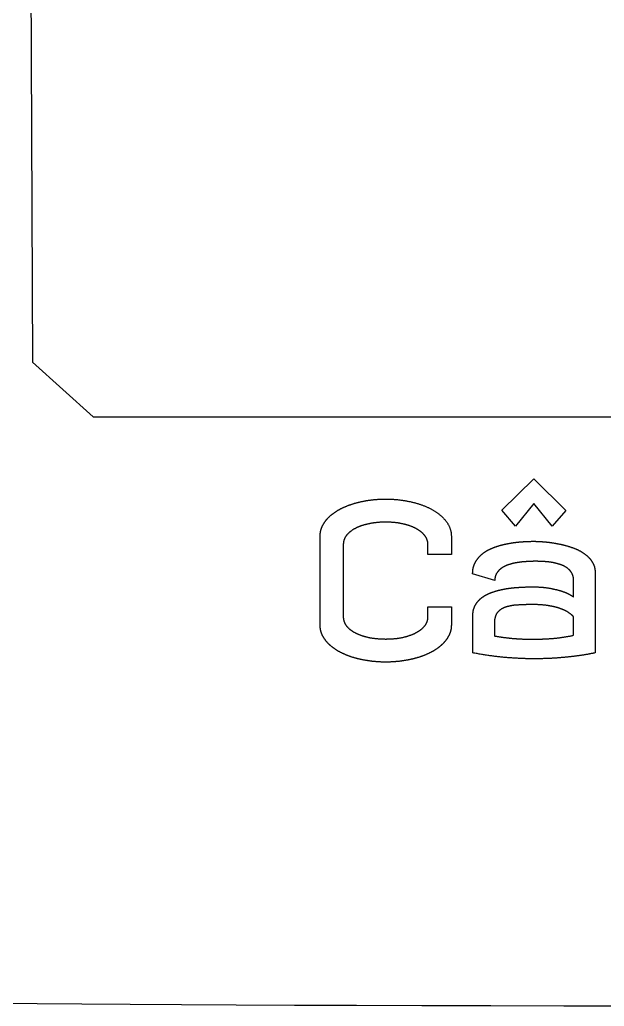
# Model space of a CAD drawing. Extents: x -419 to 419, y -275 to 1047.
# Drawn here: x -301.5 to -136.4, y 469.9 to 748.7 of the extents above; entities that cross this region are included whole.
import ezdxf

# ---------------------------------------------------------------- set-up
doc = ezdxf.new("R2010")
doc.units = 0
doc.layers.get('0').update_dxf_attribs({"linetype": 'CONTINUOUS'})

msp = doc.modelspace()

# ---------------------------------------------------------------- linework, layer by layer
for points in [[(-298.68, 825.05), (-297.88, 651.93), (-289.31, 644.2), (-280.74, 636.47), (280.74, 636.47)], [(-126.17, 469.88), (-147.82, 469.92), (-168.4, 469.97), (-187.92, 470.02), (-206.4, 470.07), (-223.86, 470.14), (-240.32, 470.21), (-255.8, 470.28), (-270.33, 470.36), (-283.92, 470.45), (-296.59, 470.54), (-308.37, 470.65)]]:
    msp.add_lwpolyline(points)
for points in [[(-151.1, 605.54), (-156.26, 612.01), (-161.42, 605.54), (-165.33, 610.09), (-156.26, 618.94), (-147.19, 610.03)], [(-196.65, 613.2), (-196.42, 613.19), (-196.18, 613.18), (-195.94, 613.17), (-195.7, 613.15), (-195.47, 613.13), (-195.24, 613.11), (-195, 613.09), (-194.77, 613.07), (-194.54, 613.05), (-194.31, 613.02), (-194.08, 613), (-193.85, 612.97), (-193.62, 612.94), (-193.39, 612.9), (-193.16, 612.87), (-192.94, 612.84), (-192.71, 612.8), (-192.49, 612.76), (-192.26, 612.72), (-192.04, 612.68), (-191.82, 612.64), (-191.6, 612.59), (-191.38, 612.54), (-191.16, 612.5), (-190.94, 612.45), (-190.72, 612.4), (-190.51, 612.34), (-190.29, 612.29), (-190.08, 612.24), (-189.87, 612.18), (-189.66, 612.13), (-189.46, 612.07), (-189.25, 612.01), (-189.05, 611.95), (-188.85, 611.89), (-188.65, 611.83), (-188.45, 611.76), (-188.26, 611.7), (-188.06, 611.63), (-187.87, 611.56), (-187.68, 611.49), (-187.49, 611.42), (-187.31, 611.35), (-187.12, 611.28), (-186.94, 611.2), (-186.76, 611.13), (-186.58, 611.05), (-186.4, 610.97), (-186.23, 610.89), (-186.05, 610.81), (-185.88, 610.72), (-185.71, 610.64), (-185.54, 610.55), (-185.38, 610.47), (-185.21, 610.38), (-185.05, 610.29), (-184.89, 610.2), (-184.73, 610.11), (-184.57, 610.01), (-184.41, 609.92), (-184.26, 609.82), (-184.11, 609.73), (-183.96, 609.63), (-183.81, 609.53), (-183.67, 609.43), (-183.53, 609.33), (-183.39, 609.23), (-183.25, 609.13), (-183.11, 609.02), (-182.98, 608.91), (-182.85, 608.81), (-182.72, 608.7), (-182.59, 608.59), (-182.47, 608.48), (-182.34, 608.37), (-182.22, 608.26), (-182.1, 608.14), (-181.99, 608.03), (-181.87, 607.91), (-181.76, 607.79), (-181.65, 607.68), (-181.55, 607.56), (-181.44, 607.44), (-181.34, 607.31), (-181.24, 607.19), (-181.14, 607.07), (-181.04, 606.94), (-180.95, 606.82), (-180.86, 606.69), (-180.77, 606.57), (-180.68, 606.44), (-180.6, 606.31), (-180.52, 606.18), (-180.45, 606.05), (-180.38, 605.92), (-180.31, 605.79), (-180.24, 605.66), (-180.18, 605.53), (-180.12, 605.39), (-180.06, 605.26), (-180.01, 605.12), (-179.96, 604.99), (-179.91, 604.85), (-179.86, 604.71), (-179.82, 604.57), (-179.78, 604.43), (-179.75, 604.29), (-179.72, 604.15), (-179.69, 604.01), (-179.66, 603.86), (-179.64, 603.72), (-179.62, 603.58), (-179.6, 603.43), (-179.59, 603.28), (-179.58, 603.14), (-179.57, 602.99), (-179.56, 602.84), (-179.56, 602.69), (-179.56, 597.56), (-186.18, 597.56), (-186.18, 600.42), (-186.18, 600.5), (-186.18, 600.58), (-186.19, 600.66), (-186.19, 600.74), (-186.2, 600.82), (-186.21, 600.9), (-186.22, 600.98), (-186.23, 601.06), (-186.25, 601.14), (-186.26, 601.21), (-186.28, 601.29), (-186.3, 601.37), (-186.32, 601.45), (-186.35, 601.53), (-186.37, 601.6), (-186.4, 601.68), (-186.43, 601.76), (-186.46, 601.83), (-186.49, 601.91), (-186.52, 601.99), (-186.56, 602.06), (-186.59, 602.14), (-186.63, 602.21), (-186.67, 602.29), (-186.72, 602.36), (-186.76, 602.44), (-186.81, 602.51), (-186.85, 602.58), (-186.9, 602.66), (-186.95, 602.73), (-187, 602.81), (-187.06, 602.88), (-187.11, 602.95), (-187.17, 603.03), (-187.23, 603.1), (-187.29, 603.17), (-187.35, 603.24), (-187.42, 603.32), (-187.48, 603.39), (-187.55, 603.46), (-187.61, 603.52), (-187.68, 603.59), (-187.75, 603.66), (-187.83, 603.73), (-187.9, 603.79), (-187.97, 603.86), (-188.05, 603.92), (-188.13, 603.99), (-188.21, 604.05), (-188.29, 604.11), (-188.37, 604.18), (-188.46, 604.24), (-188.54, 604.3), (-188.63, 604.36), (-188.72, 604.42), (-188.81, 604.48), (-188.9, 604.53), (-189, 604.59), (-189.09, 604.65), (-189.19, 604.7), (-189.29, 604.76), (-189.38, 604.82), (-189.48, 604.87), (-189.58, 604.93), (-189.69, 604.98), (-189.79, 605.03), (-189.9, 605.09), (-190, 605.14), (-190.11, 605.19), (-190.22, 605.24), (-190.33, 605.29), (-190.44, 605.34), (-190.55, 605.39), (-190.67, 605.43), (-190.79, 605.48), (-190.9, 605.53), (-191.02, 605.57), (-191.14, 605.62), (-191.26, 605.66), (-191.39, 605.7), (-191.51, 605.74), (-191.64, 605.78), (-191.77, 605.83), (-191.89, 605.86), (-192.03, 605.9), (-192.16, 605.94), (-192.29, 605.98), (-192.42, 606.01), (-192.56, 606.05), (-192.7, 606.08), (-192.84, 606.12), (-192.98, 606.15), (-193.12, 606.18), (-193.26, 606.22), (-193.4, 606.25), (-193.55, 606.28), (-193.7, 606.31), (-193.84, 606.34), (-193.99, 606.37), (-194.14, 606.39), (-194.29, 606.42), (-194.45, 606.44), (-194.6, 606.47), (-194.76, 606.49), (-194.91, 606.51), (-195.07, 606.53), (-195.23, 606.55), (-195.39, 606.57), (-195.55, 606.59), (-195.71, 606.6), (-195.87, 606.62), (-196.04, 606.63), (-196.2, 606.64), (-196.37, 606.65), (-196.54, 606.66), (-196.71, 606.67), (-196.88, 606.68), (-197.05, 606.69), (-197.22, 606.69), (-197.4, 606.7), (-197.57, 606.7), (-197.75, 606.71), (-197.93, 606.71), (-198.1, 606.71), (-198.28, 606.71), (-198.45, 606.71), (-198.62, 606.7), (-198.79, 606.7), (-198.96, 606.7), (-199.12, 606.69), (-199.29, 606.68), (-199.46, 606.68), (-199.62, 606.67), (-199.78, 606.66), (-199.95, 606.65), (-200.11, 606.63), (-200.27, 606.62), (-200.43, 606.61), (-200.59, 606.59), (-200.74, 606.58), (-200.9, 606.56), (-201.06, 606.54), (-201.21, 606.52), (-201.37, 606.5), (-201.52, 606.48), (-201.67, 606.46), (-201.82, 606.44), (-201.97, 606.41), (-202.12, 606.39), (-202.27, 606.36), (-202.41, 606.33), (-202.56, 606.3), (-202.7, 606.27), (-202.85, 606.24), (-202.99, 606.21), (-203.13, 606.18), (-203.27, 606.15), (-203.41, 606.12), (-203.55, 606.09), (-203.68, 606.05), (-203.82, 606.02), (-203.95, 605.98), (-204.09, 605.95), (-204.22, 605.91), (-204.35, 605.87), (-204.48, 605.83), (-204.6, 605.8), (-204.73, 605.76), (-204.85, 605.72), (-204.98, 605.67), (-205.1, 605.63), (-205.22, 605.59), (-205.34, 605.54), (-205.46, 605.5), (-205.57, 605.45), (-205.69, 605.41), (-205.8, 605.36), (-205.92, 605.31), (-206.03, 605.26), (-206.14, 605.22), (-206.25, 605.17), (-206.36, 605.11), (-206.46, 605.06), (-206.57, 605.01), (-206.67, 604.96), (-206.77, 604.9), (-206.87, 604.85), (-206.97, 604.79), (-207.07, 604.74), (-207.17, 604.68), (-207.26, 604.62), (-207.36, 604.56), (-207.45, 604.5), (-207.54, 604.45), (-207.63, 604.39), (-207.72, 604.32), (-207.8, 604.26), (-207.89, 604.2), (-207.97, 604.14), (-208.06, 604.07), (-208.14, 604.01), (-208.22, 603.95), (-208.29, 603.88), (-208.37, 603.81), (-208.44, 603.75), (-208.52, 603.68), (-208.59, 603.61), (-208.66, 603.54), (-208.73, 603.47), (-208.8, 603.4), (-208.86, 603.33), (-208.93, 603.26), (-208.99, 603.19), (-209.05, 603.12), (-209.11, 603.04), (-209.17, 602.97), (-209.23, 602.89), (-209.28, 602.82), (-209.33, 602.75), (-209.39, 602.67), (-209.43, 602.6), (-209.48, 602.52), (-209.53, 602.45), (-209.57, 602.37), (-209.61, 602.29), (-209.65, 602.22), (-209.69, 602.14), (-209.73, 602.06), (-209.76, 601.98), (-209.79, 601.9), (-209.82, 601.83), (-209.85, 601.75), (-209.88, 601.67), (-209.91, 601.59), (-209.93, 601.51), (-209.95, 601.42), (-209.97, 601.34), (-209.99, 601.26), (-210.01, 601.18), (-210.02, 601.1), (-210.04, 601.01), (-210.05, 600.93), (-210.06, 600.84), (-210.07, 600.76), (-210.07, 600.68), (-210.08, 600.59), (-210.08, 600.5), (-210.08, 600.42), (-210.08, 579.86), (-210.08, 579.77), (-210.08, 579.69), (-210.07, 579.61), (-210.07, 579.53), (-210.06, 579.45), (-210.05, 579.37), (-210.04, 579.29), (-210.02, 579.21), (-210.01, 579.13), (-209.99, 579.05), (-209.97, 578.97), (-209.95, 578.89), (-209.93, 578.81), (-209.91, 578.73), (-209.88, 578.65), (-209.85, 578.57), (-209.82, 578.5), (-209.79, 578.42), (-209.76, 578.34), (-209.73, 578.26), (-209.69, 578.19), (-209.65, 578.11), (-209.61, 578.04), (-209.57, 577.96), (-209.53, 577.89), (-209.48, 577.81), (-209.43, 577.74), (-209.39, 577.66), (-209.33, 577.59), (-209.28, 577.51), (-209.23, 577.44), (-209.17, 577.37), (-209.11, 577.29), (-209.05, 577.22), (-208.99, 577.15), (-208.93, 577.08), (-208.86, 577.01), (-208.8, 576.94), (-208.73, 576.87), (-208.66, 576.81), (-208.59, 576.74), (-208.52, 576.67), (-208.44, 576.6), (-208.37, 576.54), (-208.29, 576.47), (-208.22, 576.41), (-208.14, 576.35), (-208.06, 576.28), (-207.97, 576.22), (-207.89, 576.16), (-207.8, 576.1), (-207.72, 576.04), (-207.63, 575.97), (-207.54, 575.92), (-207.45, 575.86), (-207.36, 575.8), (-207.26, 575.74), (-207.17, 575.68), (-207.07, 575.63), (-206.97, 575.57), (-206.87, 575.51), (-206.77, 575.46), (-206.67, 575.41), (-206.57, 575.36), (-206.46, 575.31), (-206.36, 575.25), (-206.25, 575.21), (-206.14, 575.16), (-206.03, 575.11), (-205.92, 575.06), (-205.8, 575.01), (-205.69, 574.97), (-205.57, 574.92), (-205.46, 574.88), (-205.34, 574.83), (-205.22, 574.79), (-205.1, 574.75), (-204.98, 574.7), (-204.85, 574.66), (-204.73, 574.62), (-204.6, 574.58), (-204.48, 574.54), (-204.35, 574.5), (-204.22, 574.46), (-204.09, 574.43), (-203.95, 574.39), (-203.82, 574.35), (-203.68, 574.32), (-203.55, 574.28), (-203.41, 574.25), (-203.27, 574.21), (-203.13, 574.18), (-202.99, 574.15), (-202.85, 574.12), (-202.7, 574.09), (-202.56, 574.06), (-202.41, 574.04), (-202.27, 574.01), (-202.12, 573.99), (-201.97, 573.96), (-201.82, 573.94), (-201.67, 573.92), (-201.52, 573.9), (-201.37, 573.88), (-201.21, 573.86), (-201.06, 573.84), (-200.9, 573.82), (-200.74, 573.81), (-200.59, 573.79), (-200.43, 573.78), (-200.27, 573.77), (-200.11, 573.75), (-199.95, 573.74), (-199.78, 573.73), (-199.62, 573.72), (-199.46, 573.71), (-199.29, 573.71), (-199.12, 573.7), (-198.96, 573.7), (-198.79, 573.69), (-198.62, 573.69), (-198.45, 573.69), (-198.28, 573.68), (-198.1, 573.68), (-197.93, 573.68), (-197.75, 573.69), (-197.57, 573.69), (-197.4, 573.69), (-197.22, 573.7), (-197.05, 573.7), (-196.88, 573.71), (-196.71, 573.72), (-196.54, 573.73), (-196.37, 573.74), (-196.2, 573.75), (-196.04, 573.76), (-195.87, 573.77), (-195.71, 573.78), (-195.55, 573.8), (-195.39, 573.82), (-195.23, 573.83), (-195.07, 573.85), (-194.91, 573.87), (-194.76, 573.89), (-194.6, 573.91), (-194.45, 573.93), (-194.29, 573.96), (-194.14, 573.98), (-193.99, 574.01), (-193.84, 574.03), (-193.7, 574.06), (-193.55, 574.09), (-193.4, 574.12), (-193.26, 574.15), (-193.12, 574.18), (-192.98, 574.21), (-192.84, 574.25), (-192.7, 574.28), (-192.56, 574.32), (-192.42, 574.36), (-192.29, 574.39), (-192.16, 574.43), (-192.03, 574.47), (-191.89, 574.51), (-191.77, 574.55), (-191.64, 574.59), (-191.51, 574.63), (-191.39, 574.67), (-191.26, 574.72), (-191.14, 574.76), (-191.02, 574.81), (-190.9, 574.85), (-190.79, 574.9), (-190.67, 574.94), (-190.55, 574.99), (-190.44, 575.04), (-190.33, 575.08), (-190.22, 575.13), (-190.11, 575.18), (-190, 575.23), (-189.9, 575.28), (-189.79, 575.33), (-189.69, 575.39), (-189.58, 575.44), (-189.48, 575.49), (-189.38, 575.55), (-189.29, 575.6), (-189.19, 575.66), (-189.09, 575.71), (-189, 575.77), (-188.9, 575.83), (-188.81, 575.88), (-188.72, 575.94), (-188.63, 576), (-188.54, 576.06), (-188.46, 576.12), (-188.37, 576.18), (-188.29, 576.24), (-188.21, 576.3), (-188.13, 576.36), (-188.05, 576.43), (-187.97, 576.49), (-187.9, 576.55), (-187.83, 576.62), (-187.75, 576.68), (-187.68, 576.75), (-187.61, 576.81), (-187.55, 576.88), (-187.48, 576.94), (-187.42, 577.01), (-187.35, 577.08), (-187.29, 577.15), (-187.23, 577.22), (-187.17, 577.29), (-187.11, 577.36), (-187.06, 577.43), (-187, 577.5), (-186.95, 577.57), (-186.9, 577.65), (-186.85, 577.72), (-186.81, 577.79), (-186.76, 577.87), (-186.72, 577.94), (-186.67, 578.02), (-186.63, 578.09), (-186.59, 578.17), (-186.56, 578.24), (-186.52, 578.32), (-186.49, 578.39), (-186.46, 578.47), (-186.43, 578.54), (-186.4, 578.62), (-186.37, 578.69), (-186.35, 578.77), (-186.32, 578.85), (-186.3, 578.92), (-186.28, 579), (-186.26, 579.08), (-186.25, 579.15), (-186.23, 579.23), (-186.22, 579.31), (-186.21, 579.39), (-186.2, 579.47), (-186.19, 579.54), (-186.19, 579.62), (-186.18, 579.7), (-186.18, 579.78), (-186.18, 579.86), (-186.18, 582.77), (-179.56, 582.77), (-179.56, 577.64), (-179.56, 577.54), (-179.57, 577.45), (-179.57, 577.35), (-179.57, 577.25), (-179.58, 577.15), (-179.59, 577.05), (-179.6, 576.95), (-179.61, 576.86), (-179.62, 576.76), (-179.63, 576.66), (-179.65, 576.57), (-179.66, 576.47), (-179.68, 576.38), (-179.7, 576.28), (-179.72, 576.18), (-179.74, 576.09), (-179.77, 576), (-179.79, 575.9), (-179.82, 575.81), (-179.85, 575.71), (-179.87, 575.62), (-179.9, 575.53), (-179.94, 575.43), (-179.97, 575.34), (-180, 575.25), (-180.04, 575.16), (-180.08, 575.07), (-180.12, 574.97), (-180.16, 574.88), (-180.2, 574.79), (-180.24, 574.7), (-180.28, 574.61), (-180.33, 574.53), (-180.38, 574.44), (-180.42, 574.35), (-180.47, 574.27), (-180.52, 574.18), (-180.57, 574.1), (-180.63, 574.01), (-180.68, 573.93), (-180.73, 573.84), (-180.79, 573.76), (-180.85, 573.67), (-180.9, 573.59), (-180.96, 573.51), (-181.02, 573.43), (-181.09, 573.34), (-181.15, 573.26), (-181.21, 573.18), (-181.28, 573.1), (-181.34, 573.02), (-181.41, 572.94), (-181.48, 572.86), (-181.55, 572.78), (-181.62, 572.71), (-181.69, 572.63), (-181.76, 572.55), (-181.84, 572.47), (-181.91, 572.4), (-181.99, 572.32), (-182.07, 572.24), (-182.14, 572.17), (-182.22, 572.09), (-182.3, 572.02), (-182.38, 571.95), (-182.46, 571.87), (-182.55, 571.8), (-182.63, 571.73), (-182.71, 571.66), (-182.8, 571.58), (-182.88, 571.51), (-182.97, 571.44), (-183.06, 571.37), (-183.15, 571.3), (-183.24, 571.23), (-183.33, 571.16), (-183.43, 571.1), (-183.52, 571.03), (-183.61, 570.96), (-183.71, 570.89), (-183.81, 570.83), (-183.9, 570.76), (-184, 570.7), (-184.1, 570.63), (-184.2, 570.57), (-184.31, 570.51), (-184.41, 570.44), (-184.51, 570.38), (-184.62, 570.32), (-184.73, 570.25), (-184.83, 570.19), (-184.94, 570.13), (-185.05, 570.07), (-185.16, 570.01), (-185.27, 569.96), (-185.38, 569.9), (-185.49, 569.84), (-185.6, 569.79), (-185.72, 569.73), (-185.83, 569.68), (-185.94, 569.62), (-186.06, 569.57), (-186.18, 569.51), (-186.29, 569.46), (-186.41, 569.41), (-186.53, 569.36), (-186.65, 569.3), (-186.77, 569.25), (-186.89, 569.2), (-187.01, 569.15), (-187.14, 569.1), (-187.26, 569.05), (-187.38, 569), (-187.51, 568.96), (-187.63, 568.91), (-187.76, 568.86), (-187.89, 568.81), (-188.02, 568.77), (-188.15, 568.72), (-188.28, 568.68), (-188.41, 568.63), (-188.54, 568.59), (-188.67, 568.54), (-188.81, 568.5), (-188.94, 568.46), (-189.08, 568.42), (-189.21, 568.38), (-189.34, 568.34), (-189.48, 568.3), (-189.62, 568.26), (-189.75, 568.23), (-189.89, 568.19), (-190.03, 568.15), (-190.17, 568.12), (-190.3, 568.08), (-190.44, 568.05), (-190.58, 568.01), (-190.73, 567.98), (-190.87, 567.95), (-191.01, 567.92), (-191.15, 567.88), (-191.3, 567.85), (-191.44, 567.82), (-191.58, 567.79), (-191.73, 567.77), (-191.88, 567.74), (-192.02, 567.71), (-192.17, 567.68), (-192.32, 567.66), (-192.47, 567.63), (-192.62, 567.6), (-192.77, 567.58), (-192.92, 567.56), (-193.07, 567.53), (-193.22, 567.51), (-193.37, 567.49), (-193.52, 567.47), (-193.68, 567.45), (-193.83, 567.43), (-193.98, 567.41), (-194.14, 567.39), (-194.29, 567.37), (-194.45, 567.35), (-194.6, 567.34), (-194.76, 567.32), (-194.91, 567.31), (-195.07, 567.29), (-195.22, 567.28), (-195.38, 567.27), (-195.54, 567.25), (-195.7, 567.24), (-195.85, 567.23), (-196.01, 567.22), (-196.17, 567.21), (-196.33, 567.2), (-196.49, 567.2), (-196.65, 567.19), (-196.81, 567.18), (-196.97, 567.18), (-197.13, 567.17), (-197.29, 567.17), (-197.45, 567.17), (-197.62, 567.16), (-197.78, 567.16), (-197.94, 567.16), (-198.1, 567.16), (-198.27, 567.16), (-198.43, 567.16), (-198.59, 567.16), (-198.75, 567.17), (-198.92, 567.17), (-199.08, 567.17), (-199.24, 567.18), (-199.4, 567.18), (-199.56, 567.19), (-199.72, 567.2), (-199.88, 567.2), (-200.04, 567.21), (-200.2, 567.22), (-200.35, 567.23), (-200.51, 567.24), (-200.67, 567.25), (-200.83, 567.27), (-200.98, 567.28), (-201.14, 567.29), (-201.3, 567.31), (-201.45, 567.32), (-201.61, 567.34), (-201.76, 567.35), (-201.92, 567.37), (-202.07, 567.39), (-202.23, 567.41), (-202.38, 567.43), (-202.53, 567.45), (-202.69, 567.47), (-202.84, 567.49), (-202.99, 567.51), (-203.14, 567.53), (-203.29, 567.56), (-203.44, 567.58), (-203.59, 567.6), (-203.74, 567.63), (-203.89, 567.66), (-204.04, 567.68), (-204.19, 567.71), (-204.33, 567.74), (-204.48, 567.77), (-204.63, 567.79), (-204.77, 567.82), (-204.92, 567.85), (-205.06, 567.88), (-205.2, 567.92), (-205.35, 567.95), (-205.49, 567.98), (-205.63, 568.01), (-205.77, 568.05), (-205.91, 568.08), (-206.05, 568.12), (-206.19, 568.15), (-206.33, 568.19), (-206.47, 568.23), (-206.61, 568.26), (-206.75, 568.3), (-206.88, 568.34), (-207.02, 568.38), (-207.15, 568.42), (-207.29, 568.46), (-207.42, 568.5), (-207.56, 568.54), (-207.69, 568.59), (-207.82, 568.63), (-207.95, 568.68), (-208.08, 568.72), (-208.21, 568.77), (-208.33, 568.81), (-208.46, 568.86), (-208.59, 568.91), (-208.71, 568.96), (-208.84, 569), (-208.96, 569.05), (-209.09, 569.1), (-209.21, 569.15), (-209.33, 569.2), (-209.45, 569.25), (-209.57, 569.3), (-209.69, 569.36), (-209.81, 569.41), (-209.93, 569.46), (-210.05, 569.51), (-210.16, 569.57), (-210.28, 569.62), (-210.4, 569.68), (-210.51, 569.73), (-210.62, 569.79), (-210.74, 569.84), (-210.85, 569.9), (-210.96, 569.96), (-211.07, 570.01), (-211.18, 570.07), (-211.29, 570.13), (-211.4, 570.19), (-211.5, 570.25), (-211.61, 570.32), (-211.71, 570.38), (-211.82, 570.44), (-211.92, 570.51), (-212.02, 570.57), (-212.12, 570.63), (-212.22, 570.7), (-212.32, 570.76), (-212.41, 570.83), (-212.51, 570.89), (-212.61, 570.96), (-212.7, 571.03), (-212.8, 571.1), (-212.89, 571.16), (-212.98, 571.23), (-213.07, 571.3), (-213.16, 571.37), (-213.25, 571.44), (-213.34, 571.51), (-213.43, 571.58), (-213.51, 571.66), (-213.6, 571.73), (-213.68, 571.8), (-213.76, 571.87), (-213.85, 571.95), (-213.93, 572.02), (-214.01, 572.09), (-214.09, 572.17), (-214.17, 572.24), (-214.24, 572.32), (-214.32, 572.4), (-214.39, 572.47), (-214.46, 572.55), (-214.53, 572.63), (-214.61, 572.71), (-214.67, 572.78), (-214.74, 572.86), (-214.81, 572.94), (-214.88, 573.02), (-214.94, 573.1), (-215.01, 573.18), (-215.07, 573.26), (-215.13, 573.34), (-215.19, 573.43), (-215.25, 573.51), (-215.31, 573.59), (-215.37, 573.67), (-215.42, 573.76), (-215.48, 573.84), (-215.53, 573.93), (-215.58, 574.01), (-215.64, 574.1), (-215.69, 574.18), (-215.74, 574.27), (-215.78, 574.35), (-215.83, 574.44), (-215.88, 574.53), (-215.92, 574.61), (-215.97, 574.7), (-216.01, 574.79), (-216.05, 574.88), (-216.09, 574.97), (-216.13, 575.07), (-216.17, 575.16), (-216.2, 575.25), (-216.24, 575.34), (-216.27, 575.43), (-216.3, 575.53), (-216.33, 575.62), (-216.36, 575.71), (-216.39, 575.81), (-216.42, 575.9), (-216.44, 576), (-216.46, 576.09), (-216.49, 576.18), (-216.51, 576.28), (-216.53, 576.38), (-216.54, 576.47), (-216.56, 576.57), (-216.57, 576.66), (-216.59, 576.76), (-216.6, 576.86), (-216.61, 576.95), (-216.62, 577.05), (-216.63, 577.15), (-216.63, 577.25), (-216.64, 577.35), (-216.64, 577.45), (-216.64, 577.54), (-216.64, 577.64), (-216.64, 602.69), (-216.64, 602.79), (-216.64, 602.89), (-216.64, 602.99), (-216.63, 603.09), (-216.63, 603.18), (-216.62, 603.28), (-216.61, 603.38), (-216.6, 603.48), (-216.59, 603.57), (-216.57, 603.67), (-216.56, 603.77), (-216.54, 603.86), (-216.53, 603.96), (-216.51, 604.05), (-216.49, 604.15), (-216.46, 604.24), (-216.44, 604.34), (-216.42, 604.43), (-216.39, 604.53), (-216.36, 604.62), (-216.33, 604.71), (-216.3, 604.81), (-216.27, 604.9), (-216.24, 604.99), (-216.2, 605.08), (-216.17, 605.18), (-216.13, 605.27), (-216.09, 605.36), (-216.05, 605.45), (-216.01, 605.54), (-215.97, 605.63), (-215.92, 605.72), (-215.88, 605.81), (-215.83, 605.9), (-215.78, 605.99), (-215.74, 606.08), (-215.69, 606.16), (-215.64, 606.25), (-215.58, 606.34), (-215.53, 606.42), (-215.48, 606.51), (-215.42, 606.59), (-215.37, 606.68), (-215.31, 606.76), (-215.25, 606.85), (-215.19, 606.93), (-215.13, 607.01), (-215.07, 607.09), (-215.01, 607.18), (-214.94, 607.26), (-214.88, 607.34), (-214.81, 607.42), (-214.74, 607.5), (-214.67, 607.58), (-214.61, 607.66), (-214.53, 607.73), (-214.46, 607.81), (-214.39, 607.89), (-214.32, 607.97), (-214.24, 608.04), (-214.17, 608.12), (-214.09, 608.19), (-214.01, 608.27), (-213.93, 608.34), (-213.85, 608.42), (-213.76, 608.49), (-213.68, 608.56), (-213.6, 608.64), (-213.51, 608.71), (-213.43, 608.78), (-213.34, 608.85), (-213.25, 608.92), (-213.16, 608.99), (-213.07, 609.06), (-212.98, 609.13), (-212.89, 609.2), (-212.8, 609.27), (-212.7, 609.33), (-212.61, 609.4), (-212.51, 609.47), (-212.41, 609.53), (-212.32, 609.6), (-212.22, 609.66), (-212.12, 609.73), (-212.02, 609.79), (-211.92, 609.86), (-211.82, 609.92), (-211.71, 609.98), (-211.61, 610.05), (-211.5, 610.11), (-211.4, 610.17), (-211.29, 610.23), (-211.18, 610.29), (-211.07, 610.35), (-210.96, 610.41), (-210.85, 610.47), (-210.74, 610.53), (-210.62, 610.58), (-210.51, 610.64), (-210.4, 610.7), (-210.28, 610.75), (-210.16, 610.81), (-210.05, 610.86), (-209.93, 610.91), (-209.81, 610.97), (-209.69, 611.02), (-209.57, 611.07), (-209.45, 611.12), (-209.33, 611.17), (-209.21, 611.22), (-209.09, 611.27), (-208.96, 611.32), (-208.84, 611.37), (-208.71, 611.42), (-208.59, 611.47), (-208.46, 611.51), (-208.33, 611.56), (-208.21, 611.6), (-208.08, 611.65), (-207.95, 611.69), (-207.82, 611.74), (-207.69, 611.78), (-207.56, 611.82), (-207.42, 611.86), (-207.29, 611.91), (-207.15, 611.95), (-207.02, 611.99), (-206.88, 612.03), (-206.75, 612.07), (-206.61, 612.11), (-206.47, 612.15), (-206.33, 612.19), (-206.19, 612.22), (-206.05, 612.26), (-205.91, 612.3), (-205.77, 612.33), (-205.63, 612.37), (-205.49, 612.4), (-205.35, 612.44), (-205.2, 612.47), (-205.06, 612.5), (-204.92, 612.53), (-204.77, 612.56), (-204.63, 612.59), (-204.48, 612.62), (-204.33, 612.65), (-204.19, 612.68), (-204.04, 612.71), (-203.89, 612.73), (-203.74, 612.76), (-203.59, 612.79), (-203.44, 612.81), (-203.29, 612.84), (-203.14, 612.86), (-202.99, 612.88), (-202.84, 612.9), (-202.69, 612.93), (-202.53, 612.95), (-202.38, 612.97), (-202.23, 612.99), (-202.07, 613), (-201.92, 613.02), (-201.76, 613.04), (-201.61, 613.06), (-201.45, 613.07), (-201.3, 613.09), (-201.14, 613.1), (-200.98, 613.11), (-200.83, 613.13), (-200.67, 613.14), (-200.51, 613.15), (-200.35, 613.16), (-200.2, 613.17), (-200.04, 613.18), (-199.88, 613.19), (-199.72, 613.2), (-199.56, 613.2), (-199.4, 613.21), (-199.24, 613.21), (-199.08, 613.22), (-198.92, 613.22), (-198.75, 613.23), (-198.59, 613.23), (-198.43, 613.23), (-198.27, 613.23), (-198.1, 613.23), (-197.86, 613.23), (-197.62, 613.23), (-197.38, 613.22), (-197.13, 613.22), (-196.89, 613.21)], [(-155.89, 601.29), (-155.8, 601.29), (-155.71, 601.28), (-155.62, 601.28), (-155.53, 601.28), (-155.44, 601.28), (-155.34, 601.27), (-155.25, 601.27), (-155.15, 601.27), (-155.06, 601.26), (-154.96, 601.26), (-154.86, 601.25), (-154.76, 601.25), (-154.66, 601.24), (-154.56, 601.24), (-154.46, 601.23), (-154.35, 601.22), (-154.25, 601.22), (-154.14, 601.21), (-154.03, 601.2), (-153.93, 601.2), (-153.82, 601.19), (-153.71, 601.18), (-153.6, 601.17), (-153.48, 601.16), (-153.37, 601.16), (-153.26, 601.15), (-153.14, 601.14), (-153.03, 601.13), (-152.91, 601.12), (-152.79, 601.1), (-152.68, 601.09), (-152.56, 601.08), (-152.44, 601.07), (-152.33, 601.06), (-152.21, 601.04), (-152.09, 601.03), (-151.97, 601.01), (-151.86, 601), (-151.74, 600.98), (-151.62, 600.97), (-151.5, 600.95), (-151.38, 600.93), (-151.26, 600.92), (-151.14, 600.9), (-151.02, 600.88), (-150.9, 600.86), (-150.78, 600.84), (-150.66, 600.82), (-150.53, 600.8), (-150.41, 600.78), (-150.29, 600.76), (-150.17, 600.74), (-150.04, 600.72), (-149.92, 600.69), (-149.8, 600.67), (-149.67, 600.65), (-149.55, 600.62), (-149.42, 600.6), (-149.3, 600.58), (-149.17, 600.55), (-149.04, 600.53), (-148.92, 600.5), (-148.79, 600.48), (-148.67, 600.45), (-148.54, 600.42), (-148.42, 600.39), (-148.29, 600.37), (-148.17, 600.34), (-148.05, 600.31), (-147.92, 600.28), (-147.8, 600.25), (-147.67, 600.22), (-147.55, 600.18), (-147.43, 600.15), (-147.3, 600.12), (-147.18, 600.08), (-147.06, 600.05), (-146.93, 600.01), (-146.81, 599.98), (-146.69, 599.94), (-146.57, 599.91), (-146.44, 599.87), (-146.32, 599.83), (-146.2, 599.79), (-146.08, 599.75), (-145.96, 599.71), (-145.84, 599.67), (-145.71, 599.63), (-145.59, 599.59), (-145.47, 599.55), (-145.35, 599.51), (-145.23, 599.47), (-145.11, 599.42), (-144.99, 599.38), (-144.87, 599.33), (-144.76, 599.29), (-144.64, 599.24), (-144.53, 599.19), (-144.41, 599.15), (-144.3, 599.1), (-144.19, 599.05), (-144.08, 599), (-143.97, 598.94), (-143.86, 598.89), (-143.75, 598.84), (-143.64, 598.78), (-143.53, 598.73), (-143.42, 598.67), (-143.32, 598.62), (-143.21, 598.56), (-143.11, 598.5), (-143.01, 598.44), (-142.9, 598.38), (-142.8, 598.32), (-142.7, 598.26), (-142.6, 598.19), (-142.5, 598.13), (-142.4, 598.07), (-142.31, 598), (-142.21, 597.94), (-142.11, 597.87), (-142.02, 597.81), (-141.92, 597.74), (-141.83, 597.67), (-141.74, 597.6), (-141.65, 597.53), (-141.56, 597.46), (-141.47, 597.39), (-141.38, 597.32), (-141.3, 597.25), (-141.21, 597.17), (-141.13, 597.1), (-141.05, 597.02), (-140.97, 596.95), (-140.89, 596.87), (-140.81, 596.79), (-140.73, 596.71), (-140.66, 596.63), (-140.59, 596.55), (-140.51, 596.47), (-140.44, 596.39), (-140.37, 596.31), (-140.3, 596.22), (-140.23, 596.14), (-140.17, 596.05), (-140.1, 595.97), (-140.04, 595.88), (-139.97, 595.79), (-139.91, 595.7), (-139.85, 595.61), (-139.79, 595.52), (-139.74, 595.43), (-139.68, 595.34), (-139.63, 595.24), (-139.58, 595.15), (-139.53, 595.05), (-139.48, 594.96), (-139.43, 594.86), (-139.39, 594.76), (-139.35, 594.66), (-139.31, 594.56), (-139.27, 594.46), (-139.24, 594.35), (-139.2, 594.25), (-139.17, 594.14), (-139.14, 594.04), (-139.11, 593.93), (-139.09, 593.82), (-139.06, 593.71), (-139.04, 593.6), (-139.02, 593.49), (-139, 593.38), (-138.99, 593.27), (-138.97, 593.15), (-138.96, 593.04), (-138.95, 592.92), (-138.94, 592.8), (-138.93, 592.68), (-138.93, 592.56), (-138.93, 592.44), (-138.92, 592.32), (-138.92, 569.78), (-139.06, 569.75), (-139.2, 569.72), (-139.34, 569.69), (-139.48, 569.66), (-139.63, 569.63), (-139.77, 569.59), (-139.91, 569.57), (-140.06, 569.54), (-140.21, 569.51), (-140.35, 569.48), (-140.5, 569.45), (-140.65, 569.42), (-140.8, 569.39), (-140.96, 569.36), (-141.11, 569.34), (-141.26, 569.31), (-141.42, 569.28), (-141.58, 569.26), (-141.73, 569.23), (-141.89, 569.2), (-142.05, 569.18), (-142.21, 569.15), (-142.37, 569.13), (-142.54, 569.1), (-142.7, 569.08), (-142.87, 569.05), (-143.03, 569.03), (-143.2, 569.01), (-143.37, 568.98), (-143.54, 568.96), (-143.71, 568.94), (-143.86, 568.92), (-144.01, 568.9), (-144.16, 568.88), (-144.31, 568.85), (-144.47, 568.83), (-144.63, 568.81), (-144.79, 568.79), (-144.95, 568.78), (-145.11, 568.76), (-145.27, 568.74), (-145.44, 568.72), (-145.61, 568.7), (-145.78, 568.68), (-145.95, 568.66), (-146.13, 568.64), (-146.3, 568.62), (-146.48, 568.6), (-146.66, 568.58), (-146.84, 568.57), (-147.03, 568.55), (-147.21, 568.53), (-147.4, 568.51), (-147.59, 568.49), (-147.78, 568.48), (-147.97, 568.46), (-148.17, 568.44), (-148.37, 568.42), (-148.56, 568.41), (-148.77, 568.39), (-148.97, 568.37), (-149.17, 568.35), (-149.38, 568.34), (-149.58, 568.32), (-149.79, 568.31), (-150, 568.29), (-150.21, 568.28), (-150.42, 568.26), (-150.63, 568.25), (-150.85, 568.24), (-151.07, 568.22), (-151.28, 568.21), (-151.5, 568.2), (-151.72, 568.19), (-151.95, 568.18), (-152.17, 568.17), (-152.4, 568.16), (-152.62, 568.15), (-152.85, 568.15), (-153.08, 568.14), (-153.31, 568.13), (-153.55, 568.13), (-153.78, 568.12), (-154.02, 568.11), (-154.26, 568.11), (-154.5, 568.11), (-154.74, 568.1), (-154.98, 568.1), (-155.22, 568.1), (-155.47, 568.09), (-155.71, 568.09), (-155.96, 568.09), (-156.21, 568.09), (-156.46, 568.09), (-156.71, 568.09), (-156.96, 568.1), (-157.22, 568.1), (-157.47, 568.1), (-157.72, 568.11), (-157.98, 568.11), (-158.24, 568.12), (-158.5, 568.12), (-158.75, 568.13), (-159.01, 568.14), (-159.27, 568.15), (-159.54, 568.16), (-159.8, 568.17), (-160.06, 568.18), (-160.33, 568.19), (-160.59, 568.21), (-160.86, 568.22), (-161.13, 568.23), (-161.4, 568.25), (-161.67, 568.27), (-161.94, 568.28), (-162.21, 568.3), (-162.49, 568.32), (-162.76, 568.34), (-163.04, 568.36), (-163.31, 568.38), (-163.59, 568.4), (-163.87, 568.42), (-164.15, 568.45), (-164.43, 568.47), (-164.71, 568.5), (-164.99, 568.52), (-165.27, 568.55), (-165.56, 568.58), (-165.84, 568.61), (-166.12, 568.64), (-166.41, 568.67), (-166.69, 568.7), (-166.98, 568.74), (-167.27, 568.77), (-167.56, 568.81), (-167.85, 568.85), (-168.14, 568.89), (-168.43, 568.93), (-168.72, 568.97), (-169.01, 569.01), (-169.3, 569.05), (-169.6, 569.1), (-169.89, 569.14), (-170.19, 569.19), (-170.49, 569.24), (-170.78, 569.29), (-171.08, 569.34), (-171.38, 569.39), (-171.68, 569.44), (-171.98, 569.49), (-172.28, 569.55), (-172.59, 569.61), (-172.89, 569.66), (-173.2, 569.72), (-173.5, 569.78), (-173.5, 580.27), (-173.5, 580.37), (-173.5, 580.48), (-173.49, 580.59), (-173.49, 580.69), (-173.48, 580.8), (-173.47, 580.9), (-173.47, 581.01), (-173.46, 581.11), (-173.44, 581.21), (-173.43, 581.31), (-173.42, 581.41), (-173.4, 581.51), (-173.38, 581.61), (-173.36, 581.7), (-173.34, 581.8), (-173.32, 581.89), (-173.3, 581.99), (-173.27, 582.08), (-173.25, 582.17), (-173.22, 582.26), (-173.19, 582.35), (-173.16, 582.44), (-173.13, 582.53), (-173.09, 582.62), (-173.06, 582.71), (-173.02, 582.79), (-172.99, 582.88), (-172.95, 582.96), (-172.91, 583.04), (-172.87, 583.13), (-172.82, 583.21), (-172.78, 583.29), (-172.73, 583.37), (-172.68, 583.45), (-172.63, 583.53), (-172.58, 583.61), (-172.53, 583.69), (-172.48, 583.77), (-172.43, 583.84), (-172.37, 583.92), (-172.32, 583.99), (-172.26, 584.07), (-172.21, 584.14), (-172.15, 584.21), (-172.09, 584.29), (-172.03, 584.36), (-171.97, 584.43), (-171.9, 584.5), (-171.84, 584.57), (-171.78, 584.64), (-171.71, 584.7), (-171.64, 584.77), (-171.58, 584.83), (-171.51, 584.9), (-171.44, 584.96), (-171.37, 585.03), (-171.29, 585.09), (-171.22, 585.15), (-171.15, 585.21), (-171.07, 585.27), (-171, 585.33), (-170.92, 585.39), (-170.84, 585.45), (-170.76, 585.51), (-170.68, 585.56), (-170.6, 585.62), (-170.51, 585.67), (-170.43, 585.73), (-170.34, 585.78), (-170.26, 585.84), (-170.17, 585.89), (-170.09, 585.94), (-170, 585.99), (-169.91, 586.04), (-169.82, 586.09), (-169.73, 586.14), (-169.64, 586.19), (-169.55, 586.24), (-169.45, 586.28), (-169.36, 586.33), (-169.26, 586.38), (-169.17, 586.42), (-169.07, 586.47), (-168.98, 586.51), (-168.88, 586.55), (-168.78, 586.6), (-168.68, 586.64), (-168.58, 586.68), (-168.48, 586.72), (-168.37, 586.76), (-168.27, 586.8), (-168.17, 586.84), (-168.06, 586.88), (-167.96, 586.91), (-167.85, 586.95), (-167.75, 586.99), (-167.64, 587.02), (-167.53, 587.06), (-167.42, 587.09), (-167.32, 587.13), (-167.21, 587.16), (-167.1, 587.19), (-166.99, 587.23), (-166.88, 587.26), (-166.76, 587.29), (-166.65, 587.32), (-166.54, 587.35), (-166.43, 587.39), (-166.32, 587.42), (-166.2, 587.44), (-166.09, 587.47), (-165.97, 587.5), (-165.86, 587.53), (-165.74, 587.56), (-165.63, 587.59), (-165.51, 587.61), (-165.39, 587.64), (-165.27, 587.66), (-165.16, 587.69), (-165.04, 587.71), (-164.92, 587.74), (-164.8, 587.76), (-164.68, 587.79), (-164.56, 587.81), (-164.43, 587.83), (-164.31, 587.85), (-164.19, 587.87), (-164.07, 587.89), (-163.95, 587.91), (-163.82, 587.93), (-163.7, 587.95), (-163.58, 587.97), (-163.45, 587.99), (-163.33, 588.01), (-163.2, 588.03), (-163.08, 588.04), (-162.95, 588.06), (-162.83, 588.08), (-162.7, 588.09), (-162.58, 588.11), (-162.45, 588.12), (-162.32, 588.14), (-162.2, 588.15), (-162.07, 588.16), (-161.94, 588.17), (-161.81, 588.19), (-161.68, 588.2), (-161.56, 588.21), (-161.43, 588.22), (-161.3, 588.23), (-161.17, 588.24), (-161.04, 588.25), (-160.91, 588.26), (-160.78, 588.27), (-160.65, 588.27), (-160.52, 588.28), (-160.39, 588.29), (-160.25, 588.3), (-160.12, 588.31), (-159.99, 588.32), (-159.86, 588.32), (-159.73, 588.33), (-159.6, 588.34), (-159.47, 588.35), (-159.34, 588.35), (-159.21, 588.36), (-159.08, 588.36), (-158.95, 588.37), (-158.82, 588.38), (-158.69, 588.38), (-158.56, 588.39), (-158.43, 588.39), (-158.3, 588.39), (-158.17, 588.4), (-158.04, 588.4), (-157.91, 588.4), (-157.78, 588.41), (-157.65, 588.41), (-157.52, 588.41), (-157.39, 588.41), (-157.26, 588.42), (-157.13, 588.42), (-157, 588.42), (-156.87, 588.42), (-156.74, 588.42), (-156.61, 588.42), (-156.41, 588.42), (-156.22, 588.42), (-156.02, 588.42), (-155.83, 588.41), (-155.64, 588.41), (-155.45, 588.4), (-155.26, 588.4), (-155.07, 588.39), (-154.89, 588.38), (-154.71, 588.37), (-154.53, 588.36), (-154.35, 588.35), (-154.17, 588.34), (-154, 588.32), (-153.83, 588.31), (-153.66, 588.3), (-153.49, 588.28), (-153.33, 588.26), (-153.16, 588.24), (-153, 588.23), (-152.84, 588.21), (-152.68, 588.18), (-152.53, 588.16), (-152.37, 588.14), (-152.22, 588.12), (-152.07, 588.09), (-151.92, 588.07), (-151.78, 588.04), (-151.63, 588.01), (-151.49, 587.98), (-151.35, 587.95), (-151.21, 587.93), (-151.07, 587.9), (-150.94, 587.87), (-150.8, 587.84), (-150.67, 587.81), (-150.54, 587.78), (-150.41, 587.75), (-150.28, 587.72), (-150.15, 587.69), (-150.02, 587.66), (-149.9, 587.63), (-149.78, 587.6), (-149.66, 587.57), (-149.54, 587.54), (-149.42, 587.51), (-149.3, 587.48), (-149.19, 587.45), (-149.07, 587.42), (-148.96, 587.39), (-148.85, 587.35), (-148.74, 587.32), (-148.64, 587.29), (-148.53, 587.26), (-148.43, 587.22), (-148.32, 587.19), (-148.22, 587.16), (-148.12, 587.13), (-148.03, 587.09), (-147.93, 587.06), (-147.84, 587.03), (-147.74, 586.99), (-147.64, 586.95), (-147.54, 586.91), (-147.43, 586.87), (-147.33, 586.82), (-147.23, 586.78), (-147.13, 586.74), (-147.04, 586.7), (-146.94, 586.65), (-146.84, 586.61), (-146.75, 586.56), (-146.66, 586.52), (-146.57, 586.47), (-146.47, 586.43), (-146.39, 586.38), (-146.3, 586.34), (-146.21, 586.29), (-146.12, 586.25), (-146.04, 586.2), (-145.95, 586.15), (-145.87, 586.11), (-145.79, 586.06), (-145.71, 586.01), (-145.63, 585.96), (-145.55, 585.91), (-145.48, 585.86), (-145.4, 585.82), (-145.33, 585.77), (-145.25, 585.72), (-145.18, 585.67), (-145.11, 585.62), (-145.04, 585.57), (-145.04, 590.28), (-145.04, 590.36), (-145.04, 590.44), (-145.04, 590.51), (-145.05, 590.59), (-145.05, 590.66), (-145.06, 590.73), (-145.06, 590.8), (-145.07, 590.88), (-145.08, 590.95), (-145.09, 591.02), (-145.1, 591.09), (-145.11, 591.16), (-145.13, 591.22), (-145.14, 591.29), (-145.16, 591.36), (-145.17, 591.42), (-145.19, 591.49), (-145.21, 591.55), (-145.23, 591.62), (-145.25, 591.68), (-145.27, 591.74), (-145.29, 591.8), (-145.31, 591.86), (-145.34, 591.92), (-145.36, 591.98), (-145.39, 592.04), (-145.42, 592.1), (-145.45, 592.16), (-145.48, 592.21), (-145.51, 592.27), (-145.54, 592.32), (-145.57, 592.38), (-145.61, 592.43), (-145.64, 592.49), (-145.67, 592.54), (-145.71, 592.6), (-145.75, 592.65), (-145.78, 592.7), (-145.82, 592.75), (-145.86, 592.8), (-145.9, 592.86), (-145.94, 592.91), (-145.98, 592.95), (-146.02, 593), (-146.06, 593.05), (-146.11, 593.1), (-146.15, 593.15), (-146.19, 593.19), (-146.24, 593.24), (-146.29, 593.28), (-146.33, 593.33), (-146.38, 593.37), (-146.43, 593.42), (-146.48, 593.46), (-146.53, 593.5), (-146.58, 593.54), (-146.63, 593.58), (-146.68, 593.62), (-146.73, 593.66), (-146.78, 593.7), (-146.84, 593.74), (-146.89, 593.78), (-146.95, 593.82), (-147, 593.86), (-147.05, 593.89), (-147.11, 593.93), (-147.17, 593.97), (-147.22, 594), (-147.28, 594.04), (-147.34, 594.08), (-147.4, 594.11), (-147.46, 594.15), (-147.52, 594.18), (-147.58, 594.21), (-147.64, 594.24), (-147.7, 594.28), (-147.76, 594.31), (-147.83, 594.34), (-147.89, 594.37), (-147.95, 594.4), (-148.02, 594.43), (-148.08, 594.46), (-148.15, 594.49), (-148.22, 594.51), (-148.28, 594.54), (-148.35, 594.57), (-148.42, 594.59), (-148.49, 594.62), (-148.56, 594.64), (-148.63, 594.67), (-148.7, 594.69), (-148.77, 594.72), (-148.85, 594.74), (-148.92, 594.76), (-148.99, 594.79), (-149.06, 594.81), (-149.13, 594.83), (-149.2, 594.86), (-149.28, 594.88), (-149.35, 594.9), (-149.42, 594.92), (-149.49, 594.94), (-149.57, 594.97), (-149.64, 594.99), (-149.71, 595.01), (-149.79, 595.03), (-149.86, 595.05), (-149.94, 595.06), (-150.01, 595.08), (-150.09, 595.1), (-150.16, 595.12), (-150.24, 595.14), (-150.31, 595.15), (-150.39, 595.17), (-150.46, 595.19), (-150.54, 595.2), (-150.61, 595.22), (-150.69, 595.24), (-150.77, 595.25), (-150.84, 595.27), (-150.92, 595.28), (-151, 595.29), (-151.07, 595.31), (-151.15, 595.32), (-151.23, 595.33), (-151.31, 595.35), (-151.38, 595.36), (-151.46, 595.37), (-151.54, 595.38), (-151.62, 595.39), (-151.7, 595.41), (-151.77, 595.42), (-151.85, 595.43), (-151.93, 595.44), (-152.01, 595.45), (-152.09, 595.46), (-152.16, 595.47), (-152.24, 595.48), (-152.32, 595.48), (-152.4, 595.49), (-152.48, 595.5), (-152.56, 595.51), (-152.63, 595.52), (-152.71, 595.52), (-152.79, 595.53), (-152.87, 595.54), (-152.95, 595.54), (-153.03, 595.55), (-153.11, 595.56), (-153.19, 595.56), (-153.27, 595.57), (-153.34, 595.57), (-153.42, 595.58), (-153.5, 595.58), (-153.58, 595.58), (-153.66, 595.59), (-153.74, 595.59), (-153.81, 595.59), (-153.89, 595.6), (-153.97, 595.6), (-154.04, 595.6), (-154.12, 595.61), (-154.19, 595.61), (-154.27, 595.61), (-154.34, 595.61), (-154.42, 595.62), (-154.49, 595.62), (-154.57, 595.62), (-154.64, 595.62), (-154.72, 595.63), (-154.79, 595.63), (-154.86, 595.63), (-154.94, 595.63), (-155.01, 595.63), (-155.08, 595.63), (-155.15, 595.64), (-155.23, 595.64), (-155.3, 595.64), (-155.37, 595.64), (-155.44, 595.64), (-155.51, 595.64), (-155.58, 595.64), (-155.65, 595.64), (-155.72, 595.64), (-155.79, 595.64), (-155.86, 595.64), (-155.93, 595.64), (-156.01, 595.64), (-156.08, 595.64), (-156.16, 595.64), (-156.23, 595.64), (-156.3, 595.64), (-156.38, 595.64), (-156.46, 595.64), (-156.53, 595.63), (-156.61, 595.63), (-156.68, 595.63), (-156.76, 595.63), (-156.84, 595.63), (-156.92, 595.62), (-156.99, 595.62), (-157.07, 595.62), (-157.15, 595.62), (-157.23, 595.61), (-157.31, 595.61), (-157.39, 595.61), (-157.47, 595.6), (-157.55, 595.6), (-157.63, 595.59), (-157.71, 595.59), (-157.79, 595.58), (-157.88, 595.58), (-157.96, 595.58), (-158.04, 595.57), (-158.12, 595.57), (-158.21, 595.56), (-158.29, 595.55), (-158.37, 595.55), (-158.46, 595.55), (-158.54, 595.54), (-158.62, 595.54), (-158.7, 595.53), (-158.79, 595.53), (-158.87, 595.52), (-158.95, 595.51), (-159.03, 595.51), (-159.12, 595.5), (-159.2, 595.49), (-159.28, 595.49), (-159.36, 595.48), (-159.45, 595.47), (-159.53, 595.46), (-159.61, 595.46), (-159.69, 595.45), (-159.78, 595.44), (-159.86, 595.43), (-159.94, 595.42), (-160.02, 595.41), (-160.11, 595.4), (-160.19, 595.39), (-160.27, 595.38), (-160.35, 595.37), (-160.44, 595.35), (-160.52, 595.34), (-160.6, 595.33), (-160.68, 595.32), (-160.77, 595.31), (-160.85, 595.29), (-160.93, 595.28), (-161.01, 595.27), (-161.09, 595.25), (-161.17, 595.24), (-161.25, 595.22), (-161.33, 595.21), (-161.41, 595.19), (-161.49, 595.18), (-161.57, 595.16), (-161.65, 595.14), (-161.73, 595.13), (-161.81, 595.11), (-161.88, 595.09), (-161.96, 595.07), (-162.04, 595.05), (-162.12, 595.04), (-162.2, 595.02), (-162.28, 595), (-162.35, 594.98), (-162.43, 594.96), (-162.51, 594.94), (-162.59, 594.91), (-162.67, 594.89), (-162.74, 594.87), (-162.82, 594.85), (-162.9, 594.83), (-162.97, 594.8), (-163.05, 594.78), (-163.13, 594.76), (-163.2, 594.73), (-163.28, 594.71), (-163.35, 594.69), (-163.43, 594.66), (-163.5, 594.64), (-163.57, 594.62), (-163.64, 594.59), (-163.71, 594.56), (-163.79, 594.54), (-163.86, 594.51), (-163.93, 594.48), (-164, 594.46), (-164.06, 594.43), (-164.13, 594.4), (-164.2, 594.37), (-164.27, 594.34), (-164.33, 594.31), (-164.4, 594.28), (-164.47, 594.25), (-164.53, 594.22), (-164.6, 594.18), (-164.66, 594.15), (-164.72, 594.12), (-164.79, 594.08), (-164.85, 594.05), (-164.91, 594.01), (-164.97, 593.98), (-165.03, 593.94), (-165.1, 593.9), (-165.16, 593.86), (-165.21, 593.83), (-165.27, 593.79), (-165.33, 593.75), (-165.39, 593.71), (-165.44, 593.67), (-165.5, 593.63), (-165.55, 593.59), (-165.61, 593.54), (-165.66, 593.5), (-165.71, 593.46), (-165.76, 593.42), (-165.81, 593.37), (-165.86, 593.33), (-165.91, 593.28), (-165.96, 593.24), (-166.01, 593.19), (-166.06, 593.14), (-166.1, 593.1), (-166.15, 593.05), (-166.2, 593), (-166.24, 592.95), (-166.28, 592.9), (-166.33, 592.85), (-166.37, 592.8), (-166.41, 592.75), (-166.45, 592.7), (-166.49, 592.64), (-166.53, 592.59), (-166.57, 592.54), (-166.61, 592.48), (-166.65, 592.43), (-166.69, 592.38), (-166.72, 592.32), (-166.76, 592.26), (-166.79, 592.21), (-166.83, 592.15), (-166.86, 592.1), (-166.89, 592.04), (-166.92, 591.98), (-166.94, 591.92), (-166.97, 591.86), (-167, 591.8), (-167.02, 591.74), (-167.05, 591.68), (-167.07, 591.62), (-167.09, 591.56), (-167.11, 591.49), (-167.13, 591.43), (-167.15, 591.36), (-167.16, 591.3), (-167.18, 591.23), (-167.19, 591.16), (-167.21, 591.1), (-167.22, 591.03), (-167.23, 590.96), (-167.24, 590.89), (-167.25, 590.82), (-167.26, 590.75), (-167.27, 590.67), (-167.27, 590.6), (-167.28, 590.53), (-167.28, 590.45), (-167.28, 590.38), (-167.29, 590.3), (-167.29, 590.23), (-173.55, 592.09), (-173.55, 592.21), (-173.55, 592.34), (-173.54, 592.46), (-173.54, 592.58), (-173.53, 592.7), (-173.52, 592.82), (-173.51, 592.94), (-173.5, 593.06), (-173.48, 593.18), (-173.46, 593.29), (-173.45, 593.41), (-173.43, 593.52), (-173.4, 593.63), (-173.38, 593.74), (-173.36, 593.85), (-173.33, 593.96), (-173.3, 594.07), (-173.27, 594.18), (-173.24, 594.28), (-173.21, 594.39), (-173.17, 594.49), (-173.13, 594.59), (-173.1, 594.7), (-173.05, 594.8), (-173.01, 594.89), (-172.97, 594.99), (-172.92, 595.09), (-172.88, 595.19), (-172.83, 595.28), (-172.78, 595.37), (-172.72, 595.47), (-172.67, 595.56), (-172.61, 595.65), (-172.56, 595.74), (-172.5, 595.84), (-172.44, 595.93), (-172.38, 596.01), (-172.32, 596.1), (-172.26, 596.19), (-172.2, 596.28), (-172.14, 596.36), (-172.07, 596.45), (-172, 596.53), (-171.94, 596.61), (-171.87, 596.69), (-171.8, 596.77), (-171.73, 596.85), (-171.66, 596.93), (-171.59, 597.01), (-171.51, 597.09), (-171.44, 597.16), (-171.36, 597.24), (-171.28, 597.31), (-171.21, 597.39), (-171.13, 597.46), (-171.05, 597.53), (-170.97, 597.6), (-170.88, 597.67), (-170.8, 597.74), (-170.72, 597.81), (-170.63, 597.88), (-170.54, 597.94), (-170.45, 598.01), (-170.36, 598.07), (-170.27, 598.14), (-170.18, 598.2), (-170.09, 598.26), (-170, 598.32), (-169.9, 598.38), (-169.81, 598.44), (-169.71, 598.5), (-169.61, 598.56), (-169.52, 598.62), (-169.42, 598.67), (-169.32, 598.73), (-169.22, 598.79), (-169.12, 598.84), (-169.01, 598.89), (-168.91, 598.95), (-168.81, 599), (-168.7, 599.05), (-168.6, 599.1), (-168.49, 599.15), (-168.39, 599.2), (-168.28, 599.25), (-168.17, 599.29), (-168.06, 599.34), (-167.95, 599.39), (-167.84, 599.43), (-167.73, 599.47), (-167.61, 599.52), (-167.5, 599.56), (-167.39, 599.6), (-167.27, 599.65), (-167.16, 599.69), (-167.04, 599.73), (-166.93, 599.77), (-166.81, 599.81), (-166.69, 599.85), (-166.58, 599.89), (-166.46, 599.93), (-166.34, 599.96), (-166.23, 600), (-166.11, 600.04), (-165.99, 600.07), (-165.87, 600.11), (-165.75, 600.14), (-165.64, 600.18), (-165.52, 600.21), (-165.4, 600.24), (-165.28, 600.27), (-165.16, 600.3), (-165.04, 600.33), (-164.92, 600.36), (-164.8, 600.39), (-164.68, 600.42), (-164.56, 600.45), (-164.44, 600.47), (-164.31, 600.5), (-164.19, 600.53), (-164.07, 600.55), (-163.95, 600.58), (-163.83, 600.6), (-163.7, 600.62), (-163.58, 600.65), (-163.45, 600.67), (-163.33, 600.69), (-163.21, 600.72), (-163.08, 600.74), (-162.96, 600.76), (-162.83, 600.78), (-162.71, 600.8), (-162.59, 600.82), (-162.46, 600.84), (-162.34, 600.86), (-162.21, 600.88), (-162.09, 600.9), (-161.97, 600.92), (-161.84, 600.93), (-161.72, 600.95), (-161.6, 600.97), (-161.47, 600.98), (-161.35, 601), (-161.22, 601.01), (-161.1, 601.03), (-160.98, 601.04), (-160.85, 601.06), (-160.73, 601.07), (-160.61, 601.08), (-160.49, 601.09), (-160.36, 601.1), (-160.24, 601.12), (-160.12, 601.13), (-159.99, 601.14), (-159.87, 601.15), (-159.75, 601.16), (-159.63, 601.16), (-159.5, 601.17), (-159.38, 601.18), (-159.26, 601.19), (-159.14, 601.2), (-159.02, 601.2), (-158.9, 601.21), (-158.79, 601.22), (-158.67, 601.22), (-158.55, 601.23), (-158.43, 601.24), (-158.32, 601.24), (-158.2, 601.25), (-158.09, 601.25), (-157.97, 601.26), (-157.86, 601.26), (-157.74, 601.27), (-157.63, 601.27), (-157.52, 601.27), (-157.41, 601.28), (-157.29, 601.28), (-157.18, 601.28), (-157.07, 601.28), (-156.96, 601.29), (-156.85, 601.29), (-156.74, 601.29), (-156.64, 601.29), (-156.53, 601.29), (-156.42, 601.29), (-156.31, 601.29), (-156.23, 601.29), (-156.15, 601.29), (-156.06, 601.29), (-155.97, 601.29)], [(-145.12, 580.06), (-145.16, 580.1), (-145.2, 580.14), (-145.24, 580.18), (-145.28, 580.22), (-145.33, 580.26), (-145.37, 580.3), (-145.41, 580.34), (-145.46, 580.38), (-145.51, 580.42), (-145.55, 580.47), (-145.6, 580.51), (-145.65, 580.55), (-145.7, 580.59), (-145.75, 580.63), (-145.8, 580.67), (-145.85, 580.71), (-145.9, 580.75), (-145.95, 580.79), (-146, 580.83), (-146.06, 580.87), (-146.11, 580.91), (-146.16, 580.95), (-146.22, 580.99), (-146.28, 581.03), (-146.33, 581.07), (-146.39, 581.11), (-146.45, 581.15), (-146.51, 581.19), (-146.57, 581.23), (-146.63, 581.27), (-146.69, 581.3), (-146.75, 581.34), (-146.81, 581.38), (-146.88, 581.42), (-146.94, 581.46), (-147.01, 581.49), (-147.07, 581.53), (-147.14, 581.57), (-147.21, 581.61), (-147.28, 581.64), (-147.35, 581.68), (-147.42, 581.71), (-147.5, 581.75), (-147.57, 581.78), (-147.64, 581.82), (-147.72, 581.85), (-147.79, 581.89), (-147.87, 581.92), (-147.95, 581.95), (-148.03, 581.99), (-148.11, 582.02), (-148.19, 582.05), (-148.27, 582.09), (-148.35, 582.12), (-148.44, 582.15), (-148.52, 582.18), (-148.61, 582.21), (-148.7, 582.24), (-148.78, 582.27), (-148.87, 582.3), (-148.96, 582.34), (-149.05, 582.37), (-149.14, 582.4), (-149.23, 582.43), (-149.32, 582.46), (-149.41, 582.49), (-149.51, 582.52), (-149.6, 582.55), (-149.7, 582.57), (-149.8, 582.6), (-149.9, 582.63), (-150, 582.66), (-150.1, 582.68), (-150.2, 582.71), (-150.3, 582.74), (-150.41, 582.76), (-150.51, 582.79), (-150.62, 582.81), (-150.73, 582.83), (-150.84, 582.86), (-150.95, 582.88), (-151.06, 582.9), (-151.17, 582.93), (-151.28, 582.95), (-151.4, 582.97), (-151.51, 582.99), (-151.63, 583.01), (-151.74, 583.03), (-151.86, 583.05), (-151.98, 583.07), (-152.1, 583.09), (-152.22, 583.11), (-152.35, 583.13), (-152.47, 583.15), (-152.59, 583.17), (-152.72, 583.19), (-152.85, 583.2), (-152.97, 583.22), (-153.1, 583.23), (-153.23, 583.25), (-153.37, 583.26), (-153.5, 583.28), (-153.64, 583.29), (-153.77, 583.3), (-153.91, 583.31), (-154.05, 583.33), (-154.19, 583.34), (-154.33, 583.35), (-154.48, 583.35), (-154.62, 583.36), (-154.77, 583.37), (-154.91, 583.38), (-155.06, 583.38), (-155.21, 583.39), (-155.36, 583.39), (-155.52, 583.4), (-155.67, 583.4), (-155.83, 583.41), (-155.98, 583.41), (-156.14, 583.41), (-156.3, 583.41), (-156.46, 583.41), (-156.61, 583.41), (-156.75, 583.41), (-156.89, 583.41), (-157.03, 583.41), (-157.18, 583.41), (-157.32, 583.41), (-157.46, 583.4), (-157.6, 583.4), (-157.74, 583.4), (-157.88, 583.4), (-158.01, 583.4), (-158.15, 583.39), (-158.29, 583.39), (-158.43, 583.39), (-158.56, 583.38), (-158.7, 583.38), (-158.83, 583.38), (-158.97, 583.37), (-159.1, 583.37), (-159.24, 583.36), (-159.37, 583.36), (-159.5, 583.35), (-159.63, 583.35), (-159.77, 583.34), (-159.9, 583.33), (-160.03, 583.33), (-160.16, 583.32), (-160.29, 583.32), (-160.42, 583.31), (-160.54, 583.3), (-160.67, 583.29), (-160.8, 583.29), (-160.93, 583.28), (-161.05, 583.27), (-161.18, 583.26), (-161.3, 583.26), (-161.42, 583.24), (-161.54, 583.23), (-161.66, 583.22), (-161.78, 583.21), (-161.9, 583.2), (-162.02, 583.18), (-162.13, 583.17), (-162.25, 583.15), (-162.36, 583.13), (-162.48, 583.11), (-162.59, 583.1), (-162.7, 583.08), (-162.81, 583.06), (-162.92, 583.03), (-163.03, 583.01), (-163.14, 582.99), (-163.24, 582.96), (-163.35, 582.94), (-163.45, 582.91), (-163.56, 582.89), (-163.66, 582.86), (-163.76, 582.83), (-163.86, 582.8), (-163.96, 582.77), (-164.06, 582.74), (-164.15, 582.71), (-164.25, 582.68), (-164.34, 582.65), (-164.44, 582.62), (-164.53, 582.58), (-164.62, 582.55), (-164.7, 582.51), (-164.79, 582.47), (-164.88, 582.43), (-164.96, 582.39), (-165.05, 582.35), (-165.13, 582.31), (-165.21, 582.26), (-165.29, 582.22), (-165.37, 582.17), (-165.44, 582.12), (-165.52, 582.08), (-165.6, 582.03), (-165.67, 581.97), (-165.74, 581.92), (-165.81, 581.87), (-165.88, 581.81), (-165.95, 581.76), (-166.02, 581.7), (-166.08, 581.64), (-166.15, 581.58), (-166.21, 581.52), (-166.27, 581.46), (-166.33, 581.39), (-166.39, 581.33), (-166.45, 581.26), (-166.51, 581.2), (-166.57, 581.13), (-166.62, 581.06), (-166.67, 580.99), (-166.72, 580.91), (-166.77, 580.84), (-166.82, 580.76), (-166.86, 580.68), (-166.9, 580.6), (-166.95, 580.52), (-166.98, 580.44), (-167.02, 580.35), (-167.06, 580.26), (-167.09, 580.17), (-167.12, 580.08), (-167.15, 579.99), (-167.18, 579.9), (-167.21, 579.8), (-167.23, 579.7), (-167.26, 579.61), (-167.28, 579.5), (-167.3, 579.4), (-167.31, 579.3), (-167.33, 579.19), (-167.34, 579.09), (-167.35, 578.98), (-167.36, 578.86), (-167.37, 578.75), (-167.38, 578.64), (-167.38, 578.52), (-167.39, 578.4), (-167.39, 578.28), (-167.39, 574.56), (-167.24, 574.53), (-167.1, 574.51), (-166.96, 574.48), (-166.81, 574.45), (-166.66, 574.43), (-166.52, 574.4), (-166.37, 574.38), (-166.22, 574.36), (-166.07, 574.33), (-165.92, 574.31), (-165.77, 574.29), (-165.61, 574.26), (-165.46, 574.24), (-165.3, 574.22), (-165.15, 574.2), (-164.99, 574.18), (-164.83, 574.15), (-164.67, 574.13), (-164.51, 574.11), (-164.35, 574.09), (-164.19, 574.07), (-164.03, 574.05), (-163.87, 574.03), (-163.7, 574.01), (-163.54, 573.99), (-163.37, 573.98), (-163.2, 573.96), (-163.04, 573.94), (-162.87, 573.92), (-162.7, 573.9), (-162.53, 573.89), (-162.35, 573.87), (-162.18, 573.85), (-162.01, 573.84), (-161.83, 573.82), (-161.66, 573.81), (-161.48, 573.8), (-161.3, 573.78), (-161.12, 573.77), (-160.94, 573.76), (-160.76, 573.75), (-160.57, 573.73), (-160.39, 573.72), (-160.2, 573.71), (-160.01, 573.7), (-159.83, 573.7), (-159.64, 573.69), (-159.45, 573.68), (-159.26, 573.67), (-159.06, 573.66), (-158.87, 573.66), (-158.68, 573.65), (-158.48, 573.65), (-158.28, 573.64), (-158.08, 573.64), (-157.88, 573.64), (-157.68, 573.63), (-157.48, 573.63), (-157.28, 573.63), (-157.07, 573.63), (-156.87, 573.63), (-156.66, 573.63), (-156.49, 573.63), (-156.32, 573.63), (-156.15, 573.63), (-155.97, 573.63), (-155.8, 573.63), (-155.63, 573.63), (-155.45, 573.64), (-155.28, 573.64), (-155.1, 573.64), (-154.92, 573.65), (-154.75, 573.65), (-154.57, 573.66), (-154.39, 573.66), (-154.21, 573.67), (-154.03, 573.67), (-153.86, 573.68), (-153.68, 573.69), (-153.49, 573.69), (-153.31, 573.7), (-153.13, 573.71), (-152.95, 573.72), (-152.77, 573.73), (-152.58, 573.74), (-152.4, 573.75), (-152.22, 573.76), (-152.03, 573.77), (-151.85, 573.78), (-151.66, 573.79), (-151.48, 573.8), (-151.29, 573.82), (-151.1, 573.83), (-150.91, 573.84), (-150.72, 573.86), (-150.53, 573.88), (-150.34, 573.9), (-150.15, 573.92), (-149.96, 573.94), (-149.77, 573.96), (-149.57, 573.98), (-149.38, 574), (-149.19, 574.02), (-149, 574.05), (-148.8, 574.07), (-148.61, 574.1), (-148.41, 574.13), (-148.22, 574.16), (-148.02, 574.19), (-147.83, 574.22), (-147.63, 574.25), (-147.43, 574.28), (-147.24, 574.31), (-147.04, 574.35), (-146.84, 574.38), (-146.64, 574.42), (-146.44, 574.45), (-146.24, 574.49), (-146.04, 574.53), (-145.84, 574.57), (-145.64, 574.61), (-145.44, 574.65), (-145.24, 574.69), (-145.04, 574.73), (-145.04, 579.97), (-145.08, 580.02)]]:
    msp.add_lwpolyline(points, close=True)

doc.saveas('drawing.dxf')
